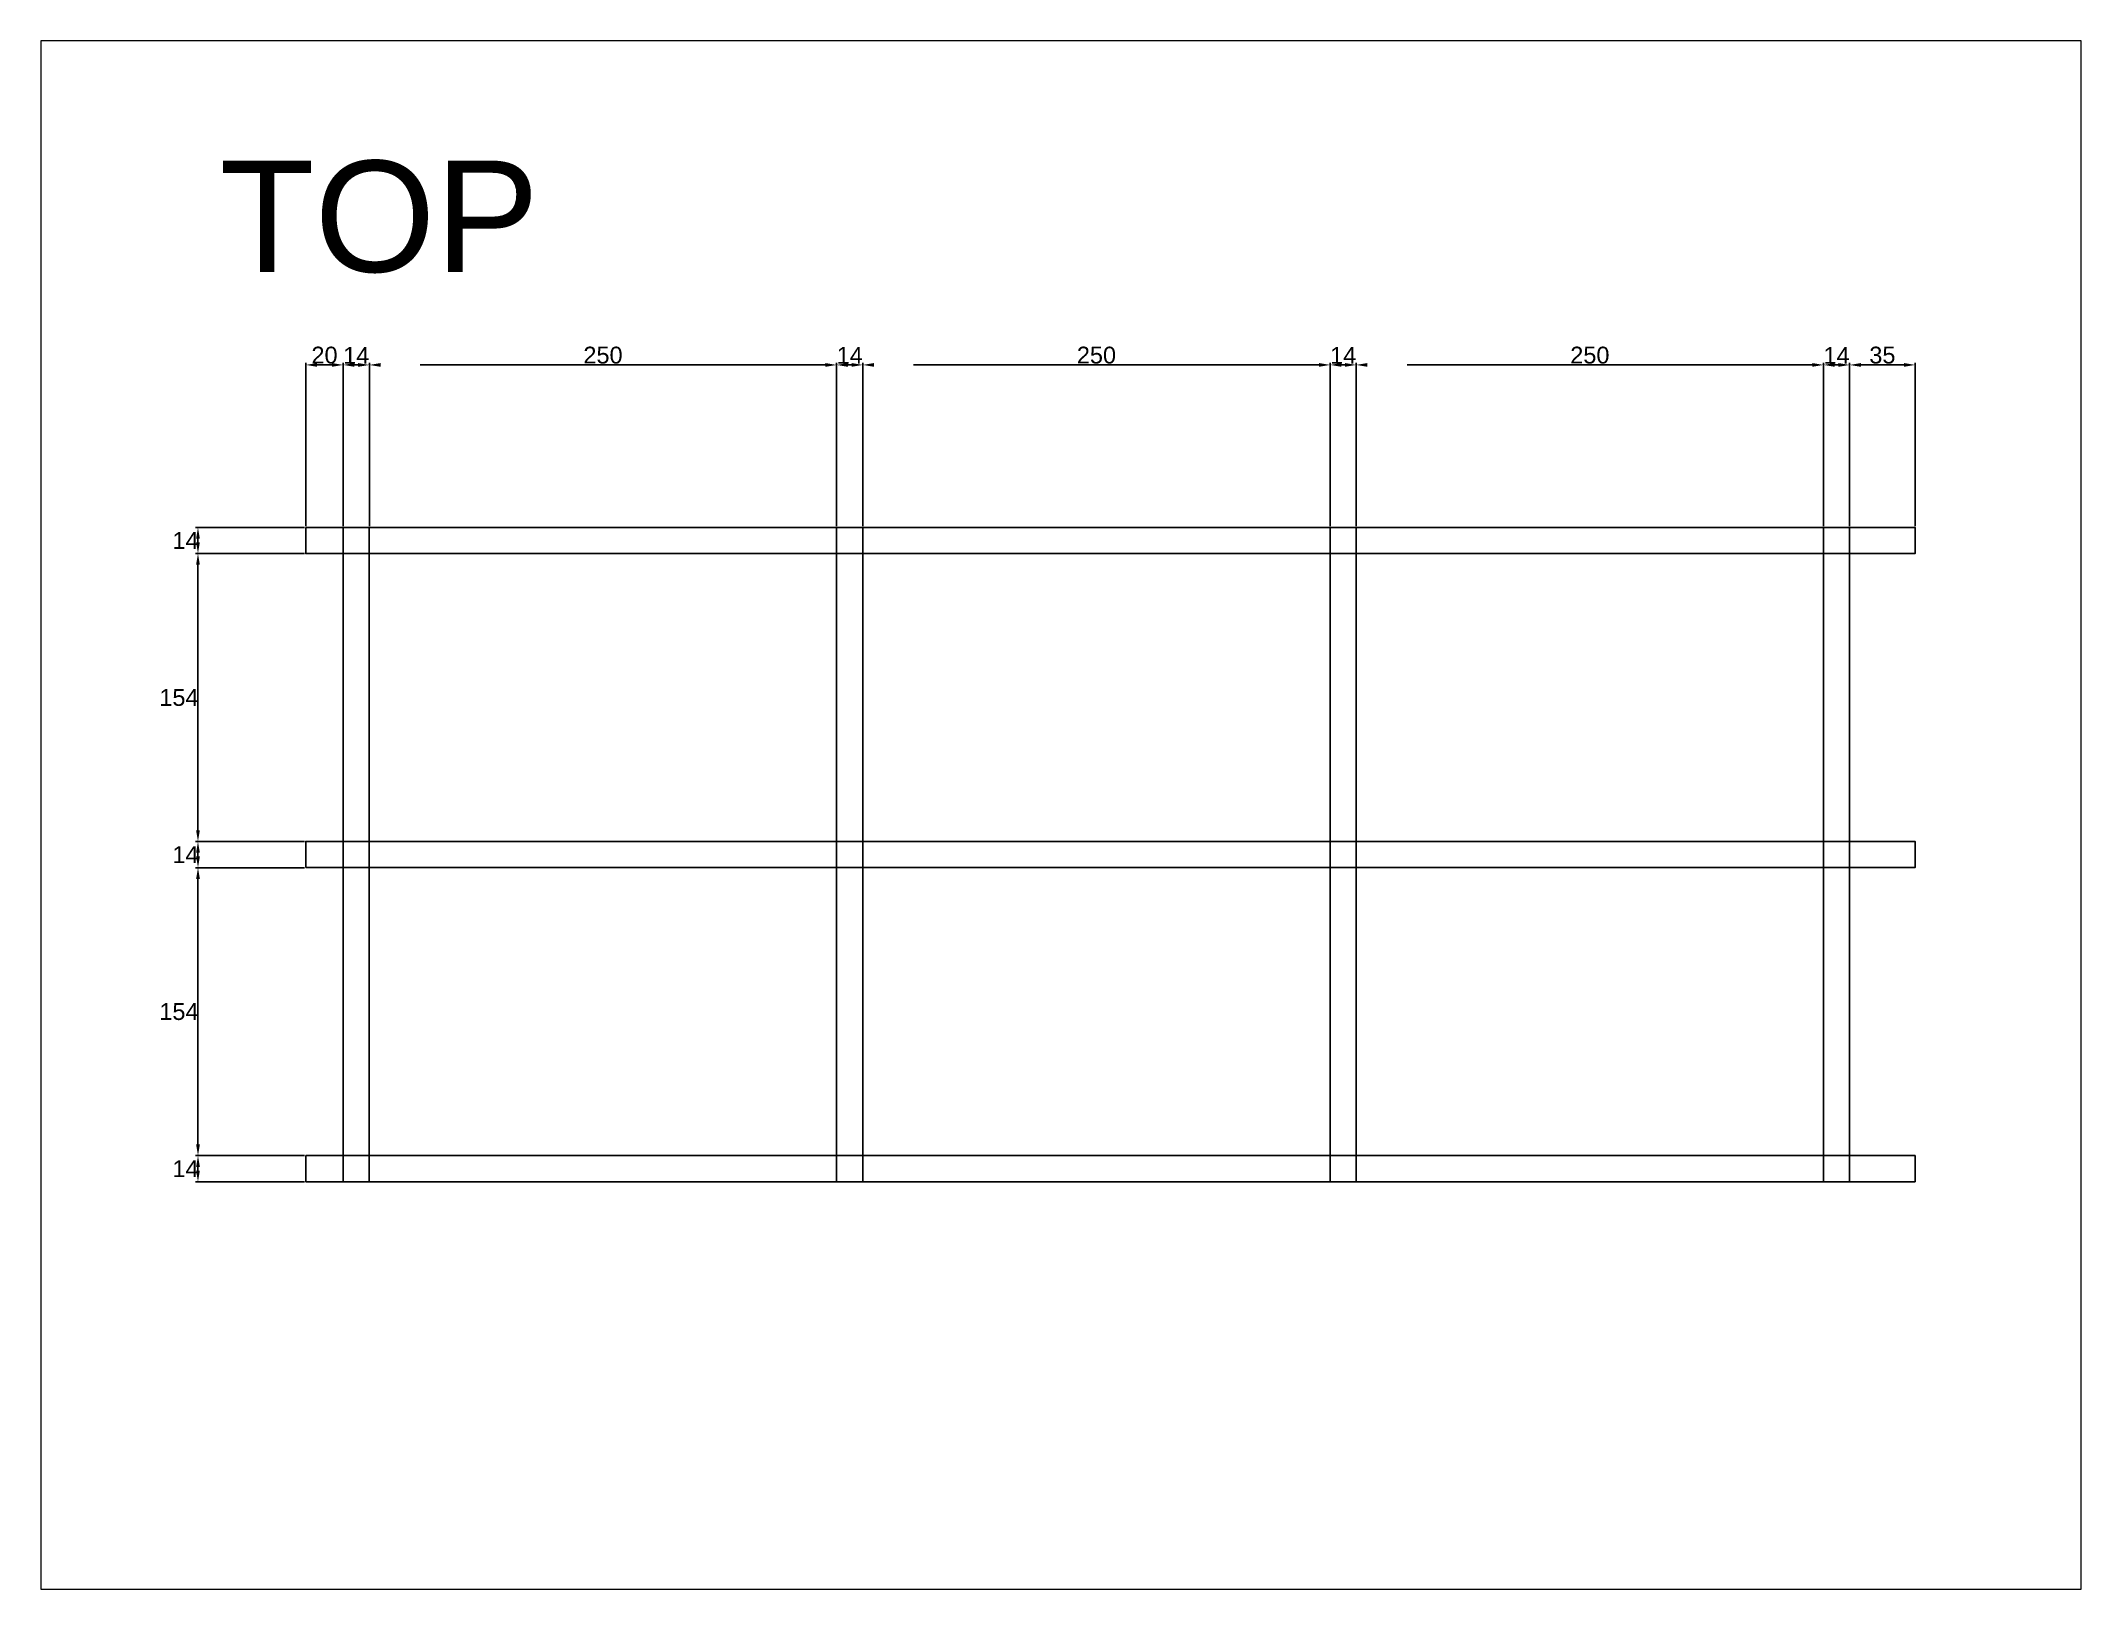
# Paper-space layout 'TOP' of a CAD drawing. Header units: millimetres. Extents: x 0 to 257, y 0 to 195.
# The model-space entities are those that its viewports show. They can reach past a viewport. Long polylines and large blocks are cut down to what shows.
import ezdxf

# ---------------------------------------------------------------- set-up
doc = ezdxf.new("R2010")
doc.units = ezdxf.units.MM
doc.linetypes.add('ACAD_ISO02W100', pattern=[15, 12, -3])
doc.styles.add('Beschriftung', font='Arial.ttf')
doc.styles.get("Standard").update_dxf_attribs({"font": 'Arial.ttf'})
doc.dimstyles.new('ISO-25', dxfattribs={"dimtxt": 9, "dimasz": 6, "dimexe": 1.25, "dimexo": 0.625, "dimtad": 2, "dimtih": 1, "dimtoh": 1, "dimtxsty": 'Beschriftung', "dimcen": 2.5, "dimclrd": 6, "dimclre": 6, "dimclrt": 6, "dimadec": 0, "dimazin": 0, "dimtfac": 1, "dimtmove": 1, "dimatfit": 3, "dimfxl": 1, "dimarcsym": 0})

# ---------------------------------------------------------------- blocks, each defined once
blk = doc.blocks.new('*D120')
at = {"color": 6, "linetype": 'ACAD_ISO02W100', "lineweight": -2, "transparency": 16777216}
for p, q in [((3863.7, 2139.3), (3863.7, 2226.7)), ((3877.7, 2225.5), (3869.7, 2225.5)), ((3883.7, 2139.3), (3883.7, 2226.7))]:
    blk.add_line(p, q, dxfattribs=at)
at = {"color": 6, "transparency": 16777216}
for points in [[(3869.7, 2226.5), (3869.7, 2224.5), (3863.7, 2225.5)], [(3877.7, 2226.5), (3877.7, 2224.5), (3883.7, 2225.5)]]:
    blk.add_solid(points, dxfattribs=at)
at = {"layer": 'Defpoints', "color": 0, "transparency": 16777216}
for p in [(3863.7, 2225.5), (3863.7, 2138.6), (3883.7, 2138.6)]:
    blk.add_point(p, dxfattribs=at)
at = {"color": 6, "transparency": 16777216, "insert": (3873.7, 2230.7), "char_height": 9, "attachment_point": 5, "style": 'Beschriftung'}
blk.add_mtext('20', dxfattribs=at)
blk = doc.blocks.new('*D121')
at = {"color": 6, "linetype": 'ACAD_ISO02W100', "lineweight": -2, "transparency": 16777216}
for p, q in [((3883.7, 2139.3), (3883.7, 2226.7)), ((3891.7, 2225.5), (3889.7, 2225.5)), ((3897.7, 2139.3), (3897.7, 2226.7))]:
    blk.add_line(p, q, dxfattribs=at)
at = {"color": 6, "transparency": 16777216}
for points in [[(3889.7, 2226.5), (3889.7, 2224.5), (3883.7, 2225.5)], [(3891.7, 2226.5), (3891.7, 2224.5), (3897.7, 2225.5)]]:
    blk.add_solid(points, dxfattribs=at)
at = {"layer": 'Defpoints', "color": 0, "transparency": 16777216}
for p in [(3883.7, 2225.5), (3883.7, 2138.6), (3897.7, 2138.6)]:
    blk.add_point(p, dxfattribs=at)
at = {"color": 6, "transparency": 16777216, "insert": (3890.7, 2230.6), "char_height": 9, "attachment_point": 5, "style": 'Beschriftung'}
blk.add_mtext('14', dxfattribs=at)
blk = doc.blocks.new('*D122')
at = {"color": 6, "linetype": 'ACAD_ISO02W100', "lineweight": -2, "transparency": 16777216}
for p, q in [((3897.7, 2139.3), (3897.7, 2226.7)), ((4141.7, 2225.5), (3903.7, 2225.5)), ((4147.7, 2139.3), (4147.7, 2226.7))]:
    blk.add_line(p, q, dxfattribs=at)
at = {"color": 6, "transparency": 16777216}
for points in [[(3903.7, 2226.5), (3903.7, 2224.5), (3897.7, 2225.5)], [(4141.7, 2226.5), (4141.7, 2224.5), (4147.7, 2225.5)]]:
    blk.add_solid(points, dxfattribs=at)
at = {"layer": 'Defpoints', "color": 0, "transparency": 16777216}
for p in [(3897.7, 2225.5), (3897.7, 2138.6), (4147.7, 2138.6)]:
    blk.add_point(p, dxfattribs=at)
at = {"color": 6, "transparency": 16777216, "insert": (4022.7, 2230.7), "char_height": 9, "attachment_point": 5, "style": 'Beschriftung'}
blk.add_mtext('250', dxfattribs=at)
blk = doc.blocks.new('*D123')
at = {"color": 6, "linetype": 'ACAD_ISO02W100', "lineweight": -2, "transparency": 16777216}
for p, q in [((4147.7, 2139.3), (4147.7, 2226.7)), ((4155.7, 2225.5), (4153.7, 2225.5)), ((4161.7, 2139.3), (4161.7, 2226.7))]:
    blk.add_line(p, q, dxfattribs=at)
at = {"color": 6, "transparency": 16777216}
for points in [[(4153.7, 2226.5), (4153.7, 2224.5), (4147.7, 2225.5)], [(4155.7, 2226.5), (4155.7, 2224.5), (4161.7, 2225.5)]]:
    blk.add_solid(points, dxfattribs=at)
at = {"layer": 'Defpoints', "color": 0, "transparency": 16777216}
for p in [(4147.7, 2225.5), (4147.7, 2138.6), (4161.7, 2138.6)]:
    blk.add_point(p, dxfattribs=at)
at = {"color": 6, "transparency": 16777216, "insert": (4154.7, 2230.6), "char_height": 9, "attachment_point": 5, "style": 'Beschriftung'}
blk.add_mtext('14', dxfattribs=at)
blk = doc.blocks.new('*D124')
at = {"color": 6, "linetype": 'ACAD_ISO02W100', "lineweight": -2, "transparency": 16777216}
for p, q in [((4161.7, 2139.3), (4161.7, 2226.7)), ((4405.7, 2225.5), (4167.7, 2225.5)), ((4411.7, 2139.3), (4411.7, 2226.7))]:
    blk.add_line(p, q, dxfattribs=at)
at = {"color": 6, "transparency": 16777216}
for points in [[(4167.7, 2226.5), (4167.7, 2224.5), (4161.7, 2225.5)], [(4405.7, 2226.5), (4405.7, 2224.5), (4411.7, 2225.5)]]:
    blk.add_solid(points, dxfattribs=at)
at = {"layer": 'Defpoints', "color": 0, "transparency": 16777216}
for p in [(4161.7, 2225.5), (4161.7, 2138.6), (4411.7, 2138.6)]:
    blk.add_point(p, dxfattribs=at)
at = {"color": 6, "transparency": 16777216, "insert": (4286.7, 2230.7), "char_height": 9, "attachment_point": 5, "style": 'Beschriftung'}
blk.add_mtext('250', dxfattribs=at)
blk = doc.blocks.new('*D125')
at = {"color": 6, "linetype": 'ACAD_ISO02W100', "lineweight": -2, "transparency": 16777216}
for p, q in [((4411.7, 2139.3), (4411.7, 2226.7)), ((4419.7, 2225.5), (4417.7, 2225.5)), ((4425.7, 2139.3), (4425.7, 2226.7))]:
    blk.add_line(p, q, dxfattribs=at)
at = {"color": 6, "transparency": 16777216}
for points in [[(4417.7, 2226.5), (4417.7, 2224.5), (4411.7, 2225.5)], [(4419.7, 2226.5), (4419.7, 2224.5), (4425.7, 2225.5)]]:
    blk.add_solid(points, dxfattribs=at)
at = {"layer": 'Defpoints', "color": 0, "transparency": 16777216}
for p in [(4411.7, 2225.5), (4411.7, 2138.6), (4425.7, 2138.6)]:
    blk.add_point(p, dxfattribs=at)
at = {"color": 6, "transparency": 16777216, "insert": (4418.7, 2230.6), "char_height": 9, "attachment_point": 5, "style": 'Beschriftung'}
blk.add_mtext('14', dxfattribs=at)
blk = doc.blocks.new('*D126')
at = {"color": 6, "linetype": 'ACAD_ISO02W100', "lineweight": -2, "transparency": 16777216}
for p, q in [((4425.7, 2139.3), (4425.7, 2226.7)), ((4669.7, 2225.5), (4431.7, 2225.5)), ((4675.7, 2139.3), (4675.7, 2226.7))]:
    blk.add_line(p, q, dxfattribs=at)
at = {"color": 6, "transparency": 16777216}
for points in [[(4431.7, 2226.5), (4431.7, 2224.5), (4425.7, 2225.5)], [(4669.7, 2226.5), (4669.7, 2224.5), (4675.7, 2225.5)]]:
    blk.add_solid(points, dxfattribs=at)
at = {"layer": 'Defpoints', "color": 0, "transparency": 16777216}
for p in [(4425.7, 2225.5), (4425.7, 2138.6), (4675.7, 2138.6)]:
    blk.add_point(p, dxfattribs=at)
at = {"color": 6, "transparency": 16777216, "insert": (4550.7, 2230.7), "char_height": 9, "attachment_point": 5, "style": 'Beschriftung'}
blk.add_mtext('250', dxfattribs=at)
blk = doc.blocks.new('*D127')
at = {"color": 6, "linetype": 'ACAD_ISO02W100', "lineweight": -2, "transparency": 16777216}
for p, q in [((4689.7, 2139.3), (4689.7, 2226.7)), ((4718.7, 2225.5), (4695.7, 2225.5)), ((4724.7, 2139.3), (4724.7, 2226.7))]:
    blk.add_line(p, q, dxfattribs=at)
at = {"color": 6, "transparency": 16777216}
for points in [[(4695.7, 2226.5), (4695.7, 2224.5), (4689.7, 2225.5)], [(4718.7, 2226.5), (4718.7, 2224.5), (4724.7, 2225.5)]]:
    blk.add_solid(points, dxfattribs=at)
at = {"layer": 'Defpoints', "color": 0, "transparency": 16777216}
for p in [(4689.7, 2225.5), (4689.7, 2138.6), (4724.7, 2138.6)]:
    blk.add_point(p, dxfattribs=at)
at = {"color": 6, "transparency": 16777216, "insert": (4707.2, 2230.7), "char_height": 9, "attachment_point": 5, "style": 'Beschriftung'}
blk.add_mtext('35', dxfattribs=at)
blk = doc.blocks.new('*D128')
at = {"color": 6, "linetype": 'ACAD_ISO02W100', "lineweight": -2, "transparency": 16777216}
for p, q in [((4675.7, 2139.3), (4675.7, 2226.7)), ((4683.7, 2225.5), (4681.7, 2225.5)), ((4689.7, 2139.3), (4689.7, 2226.7))]:
    blk.add_line(p, q, dxfattribs=at)
at = {"color": 6, "transparency": 16777216}
for points in [[(4681.7, 2226.5), (4681.7, 2224.5), (4675.7, 2225.5)], [(4683.7, 2226.5), (4683.7, 2224.5), (4689.7, 2225.5)]]:
    blk.add_solid(points, dxfattribs=at)
at = {"layer": 'Defpoints', "color": 0, "transparency": 16777216}
for p in [(4675.7, 2225.5), (4675.7, 2138.6), (4689.7, 2138.6)]:
    blk.add_point(p, dxfattribs=at)
at = {"color": 6, "transparency": 16777216, "insert": (4682.7, 2230.6), "char_height": 9, "attachment_point": 5, "style": 'Beschriftung'}
blk.add_mtext('14', dxfattribs=at)
blk = doc.blocks.new('*D129')
at = {"color": 6, "linetype": 'ACAD_ISO02W100', "lineweight": -2, "transparency": 16777216}
for p, q in [((3863, 1802.6), (3804.7, 1802.6)), ((3806, 1796.6), (3806, 1794.6)), ((3863, 1788.6), (3804.7, 1788.6))]:
    blk.add_line(p, q, dxfattribs=at)
at = {"color": 6, "transparency": 16777216}
for points in [[(3805, 1796.6), (3807, 1796.6), (3806, 1802.6)], [(3805, 1794.6), (3807, 1794.6), (3806, 1788.6)]]:
    blk.add_solid(points, dxfattribs=at)
at = {"layer": 'Defpoints', "color": 0, "transparency": 16777216}
for p in [(3863.7, 1802.6), (3806, 1788.6), (3863.7, 1788.6)]:
    blk.add_point(p, dxfattribs=at)
at = {"color": 6, "transparency": 16777216, "insert": (3799.3, 1795.6), "char_height": 9, "attachment_point": 5, "style": 'Beschriftung'}
blk.add_mtext('14', dxfattribs=at)
blk = doc.blocks.new('*D130')
at = {"color": 6, "linetype": 'ACAD_ISO02W100', "lineweight": -2, "transparency": 16777216}
for p, q in [((3863, 1956.6), (3804.7, 1956.6)), ((3806, 1950.6), (3806, 1808.6)), ((3863, 1802.6), (3804.7, 1802.6))]:
    blk.add_line(p, q, dxfattribs=at)
at = {"color": 6, "transparency": 16777216}
for points in [[(3805, 1950.6), (3807, 1950.6), (3806, 1956.6)], [(3805, 1808.6), (3807, 1808.6), (3806, 1802.6)]]:
    blk.add_solid(points, dxfattribs=at)
at = {"layer": 'Defpoints', "color": 0, "transparency": 16777216}
for p in [(3863.7, 1956.6), (3806, 1802.6), (3863.7, 1802.6)]:
    blk.add_point(p, dxfattribs=at)
at = {"color": 6, "transparency": 16777216, "insert": (3795.8, 1879.6), "char_height": 9, "attachment_point": 5, "style": 'Beschriftung'}
blk.add_mtext('154', dxfattribs=at)
blk = doc.blocks.new('*D131')
at = {"color": 6, "linetype": 'ACAD_ISO02W100', "lineweight": -2, "transparency": 16777216}
for p, q in [((3863, 1970.6), (3804.7, 1970.6)), ((3863, 1956.6), (3804.7, 1956.6)), ((3806, 1964.6), (3806, 1962.6))]:
    blk.add_line(p, q, dxfattribs=at)
at = {"color": 6, "transparency": 16777216}
for points in [[(3805, 1964.6), (3807, 1964.6), (3806, 1970.6)], [(3805, 1962.6), (3807, 1962.6), (3806, 1956.6)]]:
    blk.add_solid(points, dxfattribs=at)
at = {"layer": 'Defpoints', "color": 0, "transparency": 16777216}
for p in [(3863.7, 1970.6), (3806, 1956.6), (3863.7, 1956.6)]:
    blk.add_point(p, dxfattribs=at)
at = {"color": 6, "transparency": 16777216, "insert": (3799.3, 1963.6), "char_height": 9, "attachment_point": 5, "style": 'Beschriftung'}
blk.add_mtext('14', dxfattribs=at)
blk = doc.blocks.new('*D132')
at = {"color": 6, "linetype": 'ACAD_ISO02W100', "lineweight": -2, "transparency": 16777216}
for p, q in [((3863, 2138.6), (3804.7, 2138.6)), ((3806, 2132.6), (3806, 2130.6)), ((3863, 2124.6), (3804.7, 2124.6))]:
    blk.add_line(p, q, dxfattribs=at)
at = {"color": 6, "transparency": 16777216}
for points in [[(3805, 2132.6), (3807, 2132.6), (3806, 2138.6)], [(3805, 2130.6), (3807, 2130.6), (3806, 2124.6)]]:
    blk.add_solid(points, dxfattribs=at)
at = {"layer": 'Defpoints', "color": 0, "transparency": 16777216}
for p in [(3863.7, 2138.6), (3806, 2124.6), (3863.7, 2124.6)]:
    blk.add_point(p, dxfattribs=at)
at = {"color": 6, "transparency": 16777216, "insert": (3799.3, 2131.6), "char_height": 9, "attachment_point": 5, "style": 'Beschriftung'}
blk.add_mtext('14', dxfattribs=at)
blk = doc.blocks.new('*D133')
at = {"color": 6, "linetype": 'ACAD_ISO02W100', "lineweight": -2, "transparency": 16777216}
for p, q in [((3863, 2124.6), (3804.7, 2124.6)), ((3806, 2118.6), (3806, 1976.6)), ((3863, 1970.6), (3804.7, 1970.6))]:
    blk.add_line(p, q, dxfattribs=at)
at = {"color": 6, "transparency": 16777216}
for points in [[(3805, 2118.6), (3807, 2118.6), (3806, 2124.6)], [(3805, 1976.6), (3807, 1976.6), (3806, 1970.6)]]:
    blk.add_solid(points, dxfattribs=at)
at = {"layer": 'Defpoints', "color": 0, "transparency": 16777216}
for p in [(3863.7, 2124.6), (3806, 1970.6), (3863.7, 1970.6)]:
    blk.add_point(p, dxfattribs=at)
at = {"color": 6, "transparency": 16777216, "insert": (3795.8, 2047.6), "char_height": 9, "attachment_point": 5, "style": 'Beschriftung'}
blk.add_mtext('154', dxfattribs=at)

msp = doc.modelspace()

# ---------------------------------------------------------------- linework, layer by layer
for points in [[(3863.672, 2138.631), (4724.672, 2138.631), (4724.672, 2124.631), (3863.672, 2124.631)], [(3883.672, 2138.631), (3897.672, 2138.631), (3897.672, 2124.631), (3883.672, 2124.631)], [(3897.672, 2138.631), (3883.672, 2138.631), (3883.672, 1788.631), (3897.672, 1788.631)], [(4147.672, 2138.631), (4161.672, 2138.631), (4161.672, 2124.631), (4147.672, 2124.631)], [(4161.672, 2138.631), (4147.672, 2138.631), (4147.672, 1788.631), (4161.672, 1788.631)], [(4411.672, 2138.631), (4425.672, 2138.631), (4425.672, 2124.631), (4411.672, 2124.631)], [(4425.672, 2138.631), (4411.672, 2138.631), (4411.672, 1788.631), (4425.672, 1788.631)], [(4689.672, 2138.631), (4675.672, 2138.631), (4675.672, 2124.631), (4689.672, 2124.631)], [(4689.672, 2138.631), (4675.672, 2138.631), (4675.672, 1788.631), (4689.672, 1788.631)], [(3863.672, 1956.631), (4724.672, 1956.631), (4724.672, 1970.631), (3863.672, 1970.631)], [(3863.672, 1802.631), (4724.672, 1802.631), (4724.672, 1788.631), (3863.672, 1788.631)], [(3883.672, 1802.631), (3897.672, 1802.631), (3897.672, 1788.631), (3883.672, 1788.631)], [(4147.672, 1802.631), (4161.672, 1802.631), (4161.672, 1788.631), (4147.672, 1788.631)], [(4411.672, 1802.631), (4425.672, 1802.631), (4425.672, 1788.631), (4411.672, 1788.631)], [(4675.672, 1802.631), (4689.672, 1802.631), (4689.672, 1788.631), (4675.672, 1788.631)]]:
    msp.add_lwpolyline(points, close=True)

# ---------------------------------------------------------------- dimensions: what is measured, and where the dimension line sits
for base, p1, p2, picture, middle in [((3863.672, 2225.45), (3883.672, 2138.631), (3863.672, 2138.631), '*D120', (3873.672, 2230.67)), ((3883.672, 2225.45), (3897.672, 2138.631), (3883.672, 2138.631), '*D121', (3890.672, 2230.594)), ((3897.672, 2225.45), (4147.672, 2138.631), (3897.672, 2138.631), '*D122', (4022.672, 2230.67)), ((4147.672, 2225.45), (4161.672, 2138.631), (4147.672, 2138.631), '*D123', (4154.672, 2230.594)), ((4161.672, 2225.45), (4411.672, 2138.631), (4161.672, 2138.631), '*D124', (4286.672, 2230.67)), ((4411.672, 2225.45), (4425.672, 2138.631), (4411.672, 2138.631), '*D125', (4418.672, 2230.594)), ((4425.672, 2225.45), (4675.672, 2138.631), (4425.672, 2138.631), '*D126', (4550.672, 2230.67)), ((4675.672, 2225.45), (4689.672, 2138.631), (4675.672, 2138.631), '*D128', (4682.672, 2230.594)), ((4689.672, 2225.45), (4724.672, 2138.631), (4689.672, 2138.631), '*D127', (4707.172, 2230.673))]:
    dim = msp.add_linear_dim(base=base, p1=p1, p2=p2, dimstyle='ISO-25')
    dim.commit()
    dim.dimension.update_dxf_attribs({"geometry": picture, "text_midpoint": middle})
for base, p1, p2, picture, middle in [((3805.955, 2124.631), (3863.672, 2138.631), (3863.672, 2124.631), '*D132', (3799.326, 2131.631)), ((3805.955, 1970.631), (3863.672, 2124.631), (3863.672, 1970.631), '*D133', (3795.83, 2047.631)), ((3805.955, 1956.631), (3863.672, 1970.631), (3863.672, 1956.631), '*D131', (3799.326, 1963.631)), ((3805.955, 1802.631), (3863.672, 1956.631), (3863.672, 1802.631), '*D130', (3795.83, 1879.631)), ((3805.955, 1788.631), (3863.672, 1802.631), (3863.672, 1788.631), '*D129', (3799.326, 1795.631))]:
    dim = msp.add_linear_dim(base=base, p1=p1, p2=p2, angle=90, dimstyle='ISO-25')
    dim.commit()
    dim.dimension.update_dxf_attribs({"geometry": picture, "text_midpoint": middle})

psp = doc.layouts.new('TOP')

# ---------------------------------------------------------------- texts
at = {"insert": (22.6, 179.57), "char_height": 14, "attachment_point": 1}
psp.add_mtext_dynamic_manual_height_columns('TOP', width=83.2047, gutter_width=12.5, heights=[0], dxfattribs=at)

# ---------------------------------------------------------------- viewports
at = {"layer": '0'}
psp.add_viewport(center=(128.5, 97.24), size=(256.82, 194.8137), view_center_point=(4267.741, 1984.771), view_height=828.10933, dxfattribs=at)

doc.saveas('drawing.dxf')
